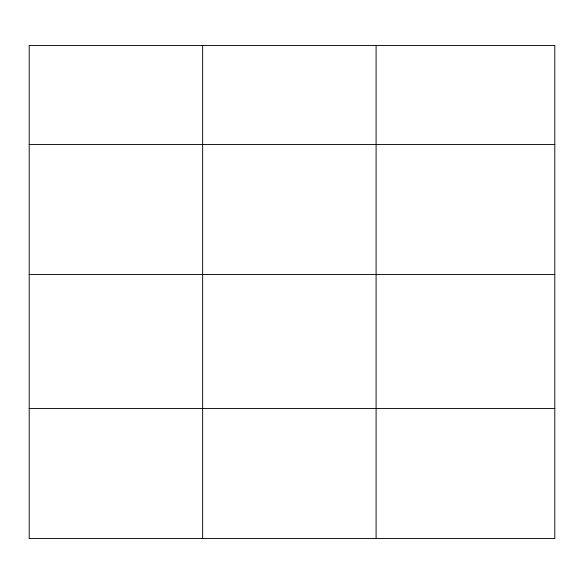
<?xml version="1.0" encoding="UTF-8"?>
<svg xmlns="http://www.w3.org/2000/svg" width="584" height="584" viewBox="0 0 584 584"><rect width="100%" height="100%" fill="white"/><g stroke="black" fill="none" stroke-linecap="round" stroke-linejoin="round"><path stroke-width="0.88" d="M554.8 274.524L554.8 45.435L29.2 45.435L29.2 538.565L554.8 538.565L554.8 274.524L29.2 274.524M29.2 144.474L554.8 144.474M29.2 408.515L554.8 408.515M376.096 45.435L376.096 538.565M202.648 45.435L202.648 538.565"/></g></svg>
